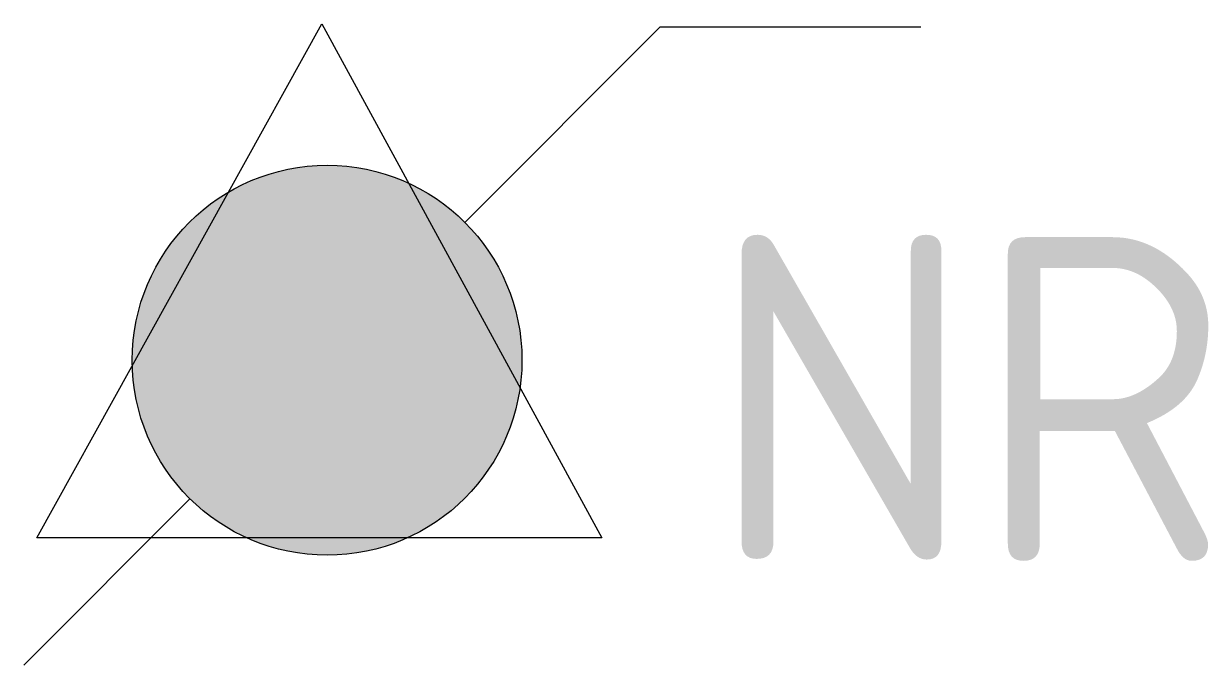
# Model space of a CAD drawing. Extents: x -2.34 to 6.78, y -2.35 to 2.59.
import ezdxf

# ---------------------------------------------------------------- set-up
doc = ezdxf.new("R2010")
doc.units = 0
doc.header["$LTSCALE"] = 0.2
doc.styles.add('NLCS-ISO', font='NLCS-ISO.ttf')

msp = doc.modelspace()

# ---------------------------------------------------------------- hatches: boundary and pattern name
h = msp.add_hatch(color=256)
edge = h.paths.add_edge_path()
edge.add_arc((0, 0), 1.5, 0, 360)

# ---------------------------------------------------------------- linework, layer by layer
at = {"color": 0, "linetype": 'Continuous'}
msp.add_line((2.5649, 2.5639), (4.5704, 2.5639), dxfattribs=at)
at = {"color": 0, "linetype": 'Continuous', "flags": 128}
msp.add_lwpolyline([(-0.0396, 2.5889), (2.1147, -1.3674), (-2.235, -1.3674)], close=True, dxfattribs=at)
for points in [[(1.0606, 1.0608), (2.5649, 2.5639)], [(-2.3355, -2.3467), (-1.0554, -1.0659)]]:
    msp.add_lwpolyline(points, dxfattribs=at)
at = {"color": 0, "linetype": 'Continuous'}
msp.add_circle((0, 0), 1.5, dxfattribs=at)

# ---------------------------------------------------------------- texts
at = {"style": 'NLCS-ISO'}
msp.add_attdef('NR', (2.9349, -1.5432), '', height=2.5, dxfattribs=at)

doc.saveas('drawing.dxf')
